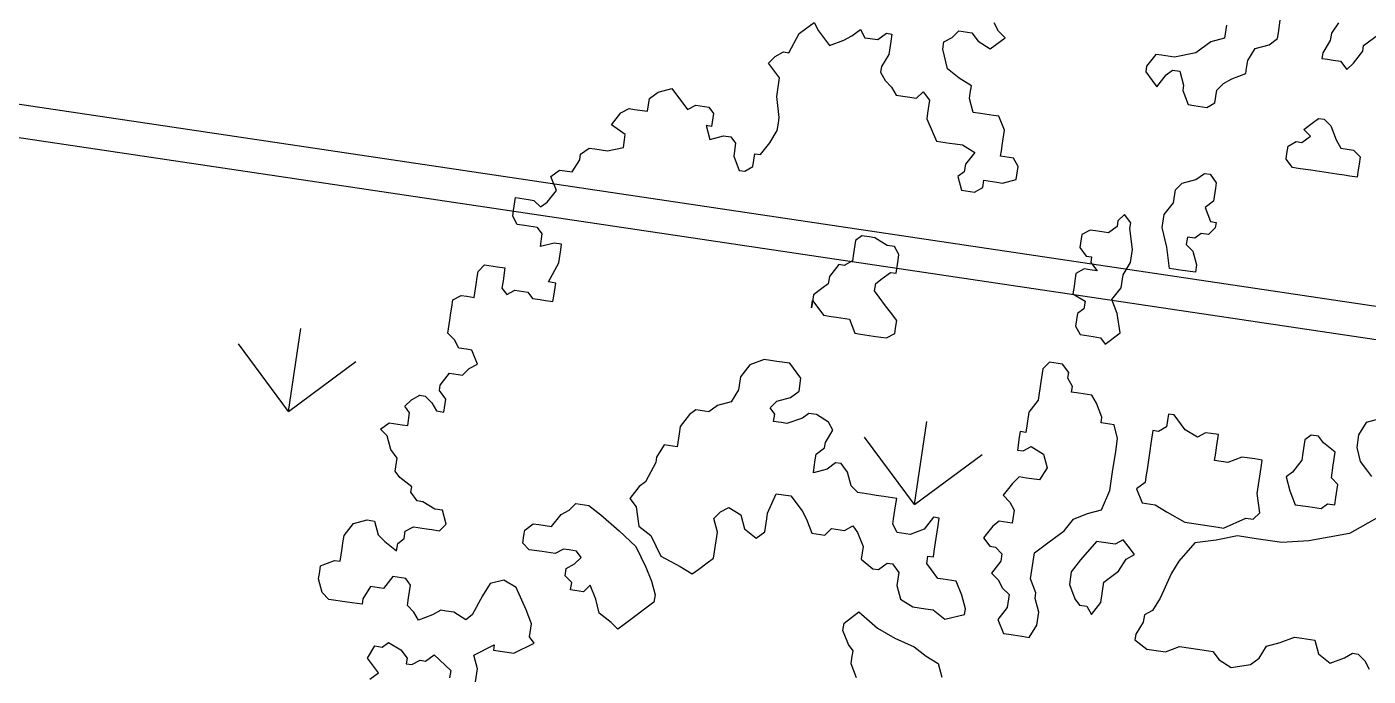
# Model space of a CAD drawing. Header units: millimetres. Extents: x 338 to 506, y 179 to 335.
# Drawn here: x 358.13 to 364.22, y 231.03 to 233.98 of the extents above; entities that cross this region are included whole.
import ezdxf

# ---------------------------------------------------------------- set-up
doc = ezdxf.new("R2010")
doc.units = ezdxf.units.MM
for name, color, linetype in [('ANDEN', 251, 'Continuous'), ('ARBOL-TOP', 3, 'Continuous'), ('MUROS', 32, 'Continuous')]:
    doc.layers.add(name, color=color, linetype=linetype)

# ---------------------------------------------------------------- blocks, each defined once
blk = doc.blocks.new('*X961')
at = {"color": 0}
for p, q in [((44.9707, 133.512), (45.2401, 133.7814)), ((44.9707, 133.512), (45.2401, 133.2426)), ((44.9707, 133.512), (45.3517, 133.512)), ((44.9707, 130.6383), (45.2401, 130.9077)), ((44.9707, 130.6383), (45.2401, 130.3689)), ((44.9707, 130.6383), (45.3517, 130.6383))]:
    blk.add_line(p, q, dxfattribs=at)
blk = doc.blocks.new('ARBOLITO')
at = {"linetype": 'ByBlock'}
for points in [[(461.9159, 68.9761), (461.9076, 68.9906), (461.8931, 69.0135), (461.8785, 69.0197), (461.864, 69.0135), (461.8577, 68.9989), (461.8494, 68.9761), (461.8432, 68.9698), (461.8286, 68.9761), (461.8203, 68.9761), (461.8141, 68.9761), (461.8058, 68.9698), (461.7912, 68.9615), (461.785, 68.9698), (461.7767, 68.9761), (461.7767, 68.9844), (461.7767, 68.9989), (461.7705, 69.0052), (461.7559, 69.0052), (461.7476, 68.9906), (461.7331, 68.9906), (461.7268, 68.9761), (461.7268, 68.9698), (461.7102, 68.9698), (461.6894, 68.9698), (461.6811, 68.9761), (461.6749, 68.9906), (461.6749, 68.9989), (461.6749, 69.0052), (461.6894, 69.0135), (461.6957, 69.0135), (461.6957, 69.028), (461.6957, 69.0343), (461.6957, 69.0426), (461.704, 69.0571), (461.7185, 69.0633), (461.7268, 69.0633), (461.7331, 69.0488), (461.7414, 69.0426), (461.7559, 69.0343), (461.7559, 69.0426), (461.7621, 69.0488), (461.7621, 69.0571), (461.7705, 69.0633), (461.785, 69.0633), (461.7912, 69.0633), (461.7996, 69.0633), (461.8058, 69.0717), (461.7996, 69.0862), (461.7912, 69.0862), (461.7767, 69.0924), (461.7705, 69.0924), (461.7621, 69.1008), (461.7621, 69.107), (461.7476, 69.1153), (461.7414, 69.1215), (461.7414, 69.1361), (461.7331, 69.1444), (461.7268, 69.1589), (461.7185, 69.1652), (461.7268, 69.1735), (461.7414, 69.1735), (461.7476, 69.1735), (461.7476, 69.188), (461.7414, 69.1943), (461.7476, 69.2026), (461.7559, 69.2088), (461.7621, 69.2088), (461.7705, 69.2026), (461.7767, 69.1943), (461.785, 69.1943), (461.785, 69.2088), (461.7767, 69.2171), (461.7767, 69.2233), (461.785, 69.2379), (461.7996, 69.2379), (461.8058, 69.2462), (461.8141, 69.2524), (461.8058, 69.267), (461.7996, 69.267), (461.7912, 69.267), (461.785, 69.2753), (461.7767, 69.2815), (461.7767, 69.2961), (461.7767, 69.3044), (461.7767, 69.3106), (461.7767, 69.3189), (461.785, 69.3252), (461.7912, 69.3252), (461.7996, 69.3252), (461.7996, 69.3397), (461.7996, 69.348), (461.7996, 69.3543), (461.8058, 69.3626), (461.8203, 69.3626), (461.8286, 69.3626), (461.8286, 69.348), (461.8286, 69.3397), (461.8349, 69.3335), (461.8432, 69.3397), (461.8577, 69.3397), (461.864, 69.3335), (461.8723, 69.3335), (461.8785, 69.3335), (461.8868, 69.3335), (461.8868, 69.3397), (461.8868, 69.3543), (461.8785, 69.3543), (461.8868, 69.3771), (461.8868, 69.3917), (461.8868, 69.3979), (461.8785, 69.3979), (461.864, 69.3917), (461.864, 69.4062), (461.8577, 69.4124), (461.8432, 69.4124), (461.8349, 69.4124), (461.8286, 69.4207), (461.8286, 69.427), (461.8286, 69.4415), (461.8432, 69.4415), (461.8494, 69.4415), (461.8577, 69.4353), (461.864, 69.4415), (461.8723, 69.4561), (461.864, 69.4706), (461.8723, 69.4789), (461.8785, 69.4789), (461.8868, 69.4789), (461.8931, 69.4935), (461.8931, 69.4997), (461.9014, 69.508), (461.9076, 69.508), (461.9221, 69.508), (461.9388, 69.5143), (461.9388, 69.5226), (461.9388, 69.5288), (461.9221, 69.5371), (461.9305, 69.5517), (461.9388, 69.5579), (461.945, 69.5579), (461.9595, 69.5579), (461.9595, 69.5724), (461.9679, 69.5807), (461.9824, 69.587), (461.9886, 69.5807), (461.997, 69.5724), (462.0032, 69.5662), (462.0115, 69.5724), (462.026, 69.5724), (462.0323, 69.5662), (462.0323, 69.5517), (462.026, 69.5517), (462.0323, 69.5371), (462.0468, 69.5433), (462.0551, 69.5433), (462.0614, 69.5371), (462.0614, 69.5226), (462.0697, 69.508), (462.0759, 69.508), (462.0842, 69.5143), (462.0842, 69.5288), (462.0905, 69.5288), (462.0988, 69.5433), (462.105, 69.5579), (462.105, 69.5662), (462.105, 69.5724), (462.0988, 69.5953), (462.0988, 69.6161), (462.0842, 69.6306), (462.0905, 69.6389), (462.0988, 69.6452), (462.105, 69.6452), (462.1133, 69.668), (462.1195, 69.6742), (462.1279, 69.6826), (462.1341, 69.6742), (462.1486, 69.6597), (462.1632, 69.668), (462.1715, 69.6742), (462.1798, 69.6826), (462.186, 69.6742), (462.2006, 69.6742), (462.2089, 69.6826), (462.2151, 69.6826), (462.2151, 69.6742), (462.2151, 69.6597), (462.2089, 69.6452), (462.2089, 69.6389), (462.2151, 69.6306), (462.2234, 69.6244), (462.2297, 69.6161), (462.2525, 69.6161), (462.2588, 69.6244), (462.2671, 69.6161), (462.2671, 69.6015), (462.2671, 69.5953), (462.2816, 69.5724), (462.2962, 69.5724), (462.3024, 69.5724), (462.3107, 69.5724), (462.3253, 69.5662), (462.3169, 69.5517), (462.3169, 69.5433), (462.3107, 69.5371), (462.3169, 69.5226), (462.3315, 69.5226), (462.3398, 69.5288), (462.3398, 69.5371), (462.3543, 69.5371), (462.3606, 69.5371), (462.3751, 69.5433), (462.3751, 69.5579), (462.3689, 69.5662), (462.3543, 69.5662), (462.3543, 69.5724), (462.3543, 69.5807), (462.3543, 69.5953), (462.346, 69.6098), (462.3398, 69.6098), (462.3253, 69.6098), (462.3169, 69.6098), (462.3107, 69.6244), (462.3107, 69.6306), (462.3107, 69.6389), (462.2962, 69.6452), (462.2816, 69.6535), (462.2733, 69.6742), (462.2733, 69.6826), (462.2816, 69.6888), (462.2879, 69.6971), (462.3024, 69.6971), (462.3107, 69.6888), (462.3253, 69.6826), (462.3398, 69.6971), (462.3315, 69.7033), (462.3253, 69.7117)], [(462.5808, 69.747), (462.5808, 69.7324), (462.5663, 69.7262), (462.5517, 69.7117), (462.5289, 69.7033), (462.5143, 69.7033), (462.5081, 69.7033), (462.4998, 69.6888), (462.4998, 69.6826), (462.5081, 69.6742), (462.5143, 69.668), (462.5227, 69.6826), (462.5289, 69.6888), (462.5372, 69.6888), (462.5434, 69.6742), (462.5434, 69.668), (462.5517, 69.6535), (462.558, 69.6535), (462.5725, 69.6535), (462.5808, 69.6597), (462.5808, 69.6742), (462.5871, 69.6826), (462.5954, 69.6888), (462.6099, 69.6971), (462.6099, 69.7033), (462.6099, 69.7117), (462.6162, 69.7262), (462.6307, 69.7324), (462.639, 69.7407), (462.639, 69.747), (462.639, 69.7615)], [(462.7034, 69.7678), (462.6972, 69.7553), (462.6972, 69.747), (462.691, 69.7324), (462.691, 69.7262), (462.6972, 69.7262), (462.7034, 69.7262), (462.7117, 69.7262), (462.7201, 69.7179), (462.7263, 69.7262), (462.7346, 69.7407), (462.7346, 69.747), (462.7491, 69.7615)], [(461.7476, 68.8888), (461.7559, 68.8971), (461.7414, 68.9117), (461.7476, 68.9262), (461.7559, 68.9262), (461.7621, 68.9324), (461.7767, 68.9262), (461.785, 68.9179), (461.785, 68.9117), (461.7912, 68.9117), (461.7996, 68.9179), (461.8058, 68.9179), (461.8141, 68.9262), (461.8349, 68.9117), (461.8349, 68.9034)], [(461.864, 68.9034), (461.864, 68.9179), (461.8577, 68.9324), (461.8785, 68.947), (461.8785, 68.9408), (461.9014, 68.9408), (461.9221, 68.9553), (461.9159, 68.9615), (461.9159, 68.9761), (461.9159, 68.9761)], [(461.9159, 68.9761), (461.9076, 68.9906), (461.8931, 69.0135), (461.8785, 69.0197), (461.864, 69.0135), (461.8577, 68.9989), (461.8494, 68.9761), (461.8432, 68.9698), (461.8286, 68.9761), (461.8203, 68.9761), (461.8141, 68.9761), (461.8058, 68.9698), (461.7912, 68.9615), (461.785, 68.9698), (461.7767, 68.9761), (461.7767, 68.9844), (461.7767, 68.9989), (461.7705, 69.0052), (461.7559, 69.0052), (461.7476, 68.9906), (461.7331, 68.9906), (461.7268, 68.9761), (461.7268, 68.9698), (461.7102, 68.9698), (461.6894, 68.9698), (461.6811, 68.9761), (461.6749, 68.9906), (461.6749, 68.9989), (461.6749, 69.0052), (461.6894, 69.0135), (461.6957, 69.0135), (461.6957, 69.028), (461.6957, 69.0343), (461.6957, 69.0426), (461.704, 69.0571), (461.7185, 69.0633), (461.7268, 69.0633), (461.7331, 69.0488), (461.7414, 69.0426), (461.7559, 69.0343), (461.7559, 69.0426), (461.7621, 69.0488), (461.7621, 69.0571), (461.7705, 69.0633), (461.785, 69.0633), (461.7912, 69.0633), (461.7996, 69.0633), (461.8058, 69.0717), (461.7996, 69.0862), (461.7912, 69.0862), (461.7767, 69.0924), (461.7705, 69.0924), (461.7621, 69.1008), (461.7621, 69.107), (461.7476, 69.1153), (461.7414, 69.1215), (461.7414, 69.1361), (461.7331, 69.1444), (461.7268, 69.1589), (461.7185, 69.1652), (461.7268, 69.1735), (461.7414, 69.1735), (461.7476, 69.1735), (461.7476, 69.188), (461.7414, 69.1943), (461.7476, 69.2026), (461.7559, 69.2088), (461.7621, 69.2088), (461.7705, 69.2026), (461.7767, 69.1943), (461.785, 69.1943), (461.785, 69.2088), (461.7767, 69.2171), (461.7767, 69.2233), (461.785, 69.2379), (461.7996, 69.2379), (461.8058, 69.2462), (461.8141, 69.2524), (461.8058, 69.267), (461.7996, 69.267), (461.7912, 69.267), (461.785, 69.2753), (461.7767, 69.2815), (461.7767, 69.2961), (461.7767, 69.3044), (461.7767, 69.3106), (461.7767, 69.3189), (461.785, 69.3252), (461.7912, 69.3252), (461.7996, 69.3252), (461.7996, 69.3397), (461.7996, 69.348), (461.7996, 69.3543), (461.8058, 69.3626), (461.8203, 69.3626), (461.8286, 69.3626), (461.8286, 69.348), (461.8286, 69.3397), (461.8349, 69.3335), (461.8432, 69.3397), (461.8577, 69.3397), (461.864, 69.3335), (461.8723, 69.3335), (461.8785, 69.3335), (461.8868, 69.3335), (461.8868, 69.3397), (461.8868, 69.3543), (461.8785, 69.3543), (461.8868, 69.3771), (461.8868, 69.3917), (461.8868, 69.3979), (461.8785, 69.3979), (461.864, 69.3917), (461.864, 69.4062), (461.8577, 69.4124), (461.8432, 69.4124), (461.8349, 69.4124), (461.8286, 69.4207), (461.8286, 69.427), (461.8286, 69.4415), (461.8432, 69.4415), (461.8494, 69.4415), (461.8577, 69.4353), (461.864, 69.4415), (461.8723, 69.4561), (461.864, 69.4706), (461.8723, 69.4789), (461.8785, 69.4789), (461.8868, 69.4789), (461.8931, 69.4935), (461.8931, 69.4997), (461.9014, 69.508), (461.9076, 69.508), (461.9221, 69.508), (461.9388, 69.5143), (461.9388, 69.5226), (461.9388, 69.5288), (461.9221, 69.5371), (461.9305, 69.5517), (461.9388, 69.5579), (461.945, 69.5579), (461.9595, 69.5579), (461.9595, 69.5724), (461.9679, 69.5807), (461.9824, 69.587), (461.9886, 69.5807), (461.997, 69.5724), (462.0032, 69.5662), (462.0115, 69.5724), (462.026, 69.5724), (462.0323, 69.5662), (462.0323, 69.5517), (462.026, 69.5517), (462.0323, 69.5371), (462.0468, 69.5433), (462.0551, 69.5433), (462.0614, 69.5371), (462.0614, 69.5226), (462.0697, 69.508), (462.0759, 69.508), (462.0842, 69.5143), (462.0842, 69.5288), (462.0905, 69.5288), (462.0988, 69.5433), (462.105, 69.5579), (462.105, 69.5662), (462.105, 69.5724), (462.0988, 69.5953), (462.0988, 69.6161), (462.0842, 69.6306), (462.0905, 69.6389), (462.0988, 69.6452), (462.105, 69.6452), (462.1133, 69.668), (462.1195, 69.6742), (462.1279, 69.6826), (462.1341, 69.6742), (462.1486, 69.6597), (462.1632, 69.668), (462.1715, 69.6742), (462.1798, 69.6826), (462.186, 69.6742), (462.2006, 69.6742), (462.2089, 69.6826), (462.2151, 69.6826), (462.2151, 69.6742), (462.2151, 69.6597), (462.2089, 69.6452), (462.2089, 69.6389), (462.2151, 69.6306), (462.2234, 69.6244), (462.2297, 69.6161), (462.2525, 69.6161), (462.2588, 69.6244), (462.2671, 69.6161), (462.2671, 69.6015), (462.2671, 69.5953), (462.2816, 69.5724), (462.2962, 69.5724), (462.3024, 69.5724), (462.3107, 69.5724), (462.3253, 69.5662), (462.3169, 69.5517), (462.3169, 69.5433), (462.3107, 69.5371), (462.3169, 69.5226), (462.3315, 69.5226), (462.3398, 69.5288), (462.3398, 69.5371), (462.3543, 69.5371), (462.3606, 69.5371), (462.3751, 69.5433), (462.3751, 69.5579), (462.3689, 69.5662), (462.3543, 69.5662), (462.3543, 69.5724), (462.3543, 69.5807), (462.3543, 69.5953), (462.346, 69.6098), (462.3398, 69.6098), (462.3253, 69.6098), (462.3169, 69.6098), (462.3107, 69.6244), (462.3107, 69.6306), (462.3107, 69.6389), (462.2962, 69.6452), (462.2816, 69.6535), (462.2733, 69.6742), (462.2733, 69.6826), (462.2816, 69.6888), (462.2879, 69.6971), (462.3024, 69.6971), (462.3107, 69.6888), (462.3253, 69.6826), (462.3398, 69.6971), (462.3315, 69.7033), (462.3253, 69.7117)], [(462.5808, 69.747), (462.5808, 69.7324), (462.5663, 69.7262), (462.5517, 69.7117), (462.5289, 69.7033), (462.5143, 69.7033), (462.5081, 69.7033), (462.4998, 69.6888), (462.4998, 69.6826), (462.5081, 69.6742), (462.5143, 69.668), (462.5227, 69.6826), (462.5289, 69.6888), (462.5372, 69.6888), (462.5434, 69.6742), (462.5434, 69.668), (462.5517, 69.6535), (462.558, 69.6535), (462.5725, 69.6535), (462.5808, 69.6597), (462.5808, 69.6742), (462.5871, 69.6826), (462.5954, 69.6888), (462.6099, 69.6971), (462.6099, 69.7033), (462.6099, 69.7117), (462.6162, 69.7262), (462.6307, 69.7324), (462.639, 69.7407), (462.639, 69.747), (462.639, 69.7615)], [(462.7034, 69.7678), (462.6972, 69.7553), (462.6972, 69.747), (462.691, 69.7324), (462.691, 69.7262), (462.6972, 69.7262), (462.7034, 69.7262), (462.7117, 69.7262), (462.7201, 69.7179), (462.7263, 69.7262), (462.7346, 69.7407), (462.7346, 69.747), (462.7491, 69.7615)], [(461.7476, 68.8888), (461.7559, 68.8971), (461.7414, 68.9117), (461.7476, 68.9262), (461.7559, 68.9262), (461.7621, 68.9324), (461.7767, 68.9262), (461.785, 68.9179), (461.785, 68.9117), (461.7912, 68.9117), (461.7996, 68.9179), (461.8058, 68.9179), (461.8141, 68.9262), (461.8349, 68.9117), (461.8349, 68.9034)], [(461.864, 68.9034), (461.864, 68.9179), (461.8577, 68.9324), (461.8785, 68.947), (461.8785, 68.9408), (461.9014, 68.9408), (461.9221, 68.9553), (461.9159, 68.9615), (461.9159, 68.9761)], [(462.7117, 69.6015), (462.6972, 69.6015), (462.691, 69.6015), (462.6827, 69.6015), (462.6764, 69.6015), (462.6681, 69.6098), (462.6681, 69.6161), (462.6681, 69.6244), (462.6764, 69.6306), (462.6827, 69.6306), (462.691, 69.6389), (462.6827, 69.6452), (462.691, 69.6535), (462.6972, 69.6597), (462.7034, 69.6597), (462.7117, 69.6535), (462.7201, 69.6389), (462.7263, 69.6306), (462.7408, 69.6306), (462.7491, 69.6244), (462.7491, 69.6161), (462.7491, 69.6098), (462.7491, 69.6015), (462.7408, 69.6015), (462.7346, 69.6015), (462.7263, 69.6015), (462.7117, 69.6015), (462.7117, 69.6015)], [(462.7117, 69.6015), (462.6972, 69.6015), (462.691, 69.6015), (462.6827, 69.6015), (462.6764, 69.6015), (462.6681, 69.6098), (462.6681, 69.6161), (462.6681, 69.6244), (462.6764, 69.6306), (462.6827, 69.6306), (462.691, 69.6389), (462.6827, 69.6452), (462.691, 69.6535), (462.6972, 69.6597), (462.7034, 69.6597), (462.7117, 69.6535), (462.7201, 69.6389), (462.7263, 69.6306), (462.7408, 69.6306), (462.7491, 69.6244), (462.7491, 69.6161), (462.7491, 69.6098), (462.7491, 69.6015), (462.7408, 69.6015), (462.7346, 69.6015), (462.7263, 69.6015), (462.7117, 69.6015)], [(462.5725, 69.508), (462.5725, 69.4997), (462.5808, 69.4935), (462.5871, 69.4789), (462.5871, 69.4706), (462.5725, 69.4706), (462.558, 69.4706), (462.5517, 69.4935), (462.5434, 69.5143), (462.5434, 69.5288), (462.5517, 69.5433), (462.5517, 69.5579), (462.558, 69.5662), (462.5725, 69.5724), (462.5808, 69.5807), (462.5871, 69.5807), (462.5954, 69.5724), (462.5954, 69.5662), (462.5954, 69.5517), (462.5871, 69.5433), (462.5954, 69.5288), (462.6016, 69.5288), (462.6016, 69.5226), (462.5954, 69.5143), (462.5871, 69.5143), (462.5808, 69.508), (462.5725, 69.508), (462.5725, 69.508)], [(462.5725, 69.508), (462.5725, 69.4997), (462.5808, 69.4935), (462.5871, 69.4789), (462.5871, 69.4706), (462.5725, 69.4706), (462.558, 69.4706), (462.5517, 69.4935), (462.5434, 69.5143), (462.5434, 69.5288), (462.5517, 69.5433), (462.5517, 69.5579), (462.558, 69.5662), (462.5725, 69.5724), (462.5808, 69.5807), (462.5871, 69.5807), (462.5954, 69.5724), (462.5954, 69.5662), (462.5954, 69.5517), (462.5871, 69.5433), (462.5954, 69.5288), (462.6016, 69.5288), (462.6016, 69.5226), (462.5954, 69.5143), (462.5871, 69.5143), (462.5808, 69.508), (462.5725, 69.508)], [(462.5143, 69.3917), (462.5081, 69.4124), (462.4998, 69.427), (462.5081, 69.4415), (462.5081, 69.4561), (462.5143, 69.4706), (462.5143, 69.4852), (462.5081, 69.508), (462.5081, 69.5143), (462.4998, 69.5226), (462.4936, 69.5143), (462.4936, 69.508), (462.4853, 69.4997), (462.4707, 69.4997), (462.4645, 69.4997), (462.4562, 69.4935), (462.4562, 69.4789), (462.4645, 69.4706), (462.4707, 69.4706), (462.4707, 69.4644), (462.479, 69.4561), (462.4707, 69.4561), (462.4645, 69.4561), (462.4562, 69.4498), (462.4562, 69.4415), (462.4562, 69.4353), (462.4562, 69.427), (462.4707, 69.4207), (462.4707, 69.4124), (462.4645, 69.4062), (462.4645, 69.3917), (462.4707, 69.3833), (462.4853, 69.3833), (462.4936, 69.3833), (462.4998, 69.3771), (462.5143, 69.3917), (462.5143, 69.3917)], [(462.5143, 69.3917), (462.5081, 69.4124), (462.4998, 69.427), (462.5081, 69.4415), (462.5081, 69.4561), (462.5143, 69.4706), (462.5143, 69.4852), (462.5081, 69.508), (462.5081, 69.5143), (462.4998, 69.5226), (462.4936, 69.5143), (462.4936, 69.508), (462.4853, 69.4997), (462.4707, 69.4997), (462.4645, 69.4997), (462.4562, 69.4935), (462.4562, 69.4789), (462.4645, 69.4706), (462.4707, 69.4706), (462.4707, 69.4644), (462.479, 69.4561), (462.4707, 69.4561), (462.4645, 69.4561), (462.4562, 69.4498), (462.4562, 69.4415), (462.4562, 69.4353), (462.4562, 69.427), (462.4707, 69.4207), (462.4707, 69.4124), (462.4645, 69.4062), (462.4645, 69.3917), (462.4707, 69.3833), (462.4853, 69.3833), (462.4936, 69.3833), (462.4998, 69.3771), (462.5143, 69.3917)], [(462.8136, 69.3397), (462.799, 69.3335), (462.7928, 69.3189), (462.7928, 69.3044), (462.799, 69.2898), (462.8073, 69.2815), (462.8136, 69.2753)], [(462.8136, 69.3397), (462.799, 69.3335), (462.7928, 69.3189), (462.7928, 69.3044), (462.799, 69.2898), (462.8073, 69.2815), (462.8136, 69.2753)], [(462.1715, 69.3771), (462.1798, 69.3688), (462.186, 69.3626), (462.1944, 69.3626), (462.2006, 69.3626), (462.2151, 69.3626), (462.2234, 69.348), (462.2297, 69.348), (462.2442, 69.348), (462.2525, 69.348), (462.2588, 69.348), (462.2671, 69.3543), (462.2671, 69.3626), (462.2671, 69.3688), (462.2588, 69.3771), (462.2525, 69.3833), (462.2442, 69.3917), (462.238, 69.3979), (462.238, 69.4062), (462.2442, 69.4124), (462.2525, 69.4207), (462.2588, 69.4207), (462.2588, 69.4353), (462.2588, 69.4415), (462.2525, 69.4498), (462.2442, 69.4498), (462.2297, 69.4561), (462.2234, 69.4561), (462.2151, 69.4561), (462.2089, 69.4498), (462.2089, 69.4353), (462.2089, 69.427), (462.2006, 69.4207), (462.1944, 69.4207), (462.186, 69.4062), (462.186, 69.3979), (462.1798, 69.3917), (462.1715, 69.3833), (462.1715, 69.3688), (462.1715, 69.3771), (462.1715, 69.3771)], [(462.1715, 69.3771), (462.1798, 69.3688), (462.186, 69.3626), (462.1944, 69.3626), (462.2006, 69.3626), (462.2151, 69.3626), (462.2234, 69.348), (462.2297, 69.348), (462.2442, 69.348), (462.2525, 69.348), (462.2588, 69.348), (462.2671, 69.3543), (462.2671, 69.3626), (462.2671, 69.3688), (462.2588, 69.3771), (462.2525, 69.3833), (462.2442, 69.3917), (462.238, 69.3979), (462.238, 69.4062), (462.2442, 69.4124), (462.2525, 69.4207), (462.2588, 69.4207), (462.2588, 69.4353), (462.2588, 69.4415), (462.2525, 69.4498), (462.2442, 69.4498), (462.2297, 69.4561), (462.2234, 69.4561), (462.2151, 69.4561), (462.2089, 69.4498), (462.2089, 69.4353), (462.2089, 69.427), (462.2006, 69.4207), (462.1944, 69.4207), (462.186, 69.4062), (462.186, 69.3979), (462.1798, 69.3917), (462.1715, 69.3833), (462.1715, 69.3688), (462.1715, 69.3771)], [(462.5808, 69.0571), (462.5954, 69.0488), (462.6162, 69.0488), (462.6307, 69.0571), (462.6536, 69.0571), (462.6681, 69.0571), (462.6764, 69.0488), (462.691, 69.0426), (462.7117, 69.0488), (462.7201, 69.0571), (462.7263, 69.0717), (462.7408, 69.0779), (462.7554, 69.0862), (462.7637, 69.0862), (462.7782, 69.0862), (462.7845, 69.0717), (462.799, 69.0633), (462.8136, 69.0717), (462.8219, 69.0779), (462.8281, 69.0779), (462.8364, 69.0717), (462.8427, 69.0633)], [(462.8281, 69.2317), (462.799, 69.2088), (462.7554, 69.1943), (462.7263, 69.188), (462.6972, 69.188), (462.6764, 69.188), (462.6536, 69.1797), (462.6307, 69.1735), (462.6162, 69.1506), (462.6099, 69.1361), (462.6016, 69.107), (462.5954, 69.0924), (462.5871, 69.0862), (462.5871, 69.0779), (462.5808, 69.0633), (462.5808, 69.0571), (462.5808, 69.0571)], [(462.5808, 69.0571), (462.5954, 69.0488), (462.6162, 69.0488), (462.6307, 69.0571), (462.6536, 69.0571), (462.6681, 69.0571), (462.6764, 69.0488), (462.691, 69.0426), (462.7117, 69.0488), (462.7201, 69.0571), (462.7263, 69.0717), (462.7408, 69.0779), (462.7554, 69.0862), (462.7637, 69.0862), (462.7782, 69.0862), (462.7845, 69.0717), (462.799, 69.0633), (462.8136, 69.0717), (462.8219, 69.0779), (462.8281, 69.0779), (462.8364, 69.0717), (462.8427, 69.0633)], [(462.8281, 69.2317), (462.799, 69.2088), (462.7554, 69.1943), (462.7263, 69.188), (462.6972, 69.188), (462.6764, 69.188), (462.6536, 69.1797), (462.6307, 69.1735), (462.6162, 69.1506), (462.6099, 69.1361), (462.6016, 69.107), (462.5954, 69.0924), (462.5871, 69.0862), (462.5871, 69.0779), (462.5808, 69.0633), (462.5808, 69.0571)], [(462.4645, 69.0924), (462.4562, 69.107), (462.4562, 69.1215), (462.4562, 69.1361), (462.4707, 69.1506), (462.4853, 69.1652), (462.4936, 69.1797), (462.5081, 69.188), (462.5227, 69.1943), (462.5289, 69.2171), (462.5289, 69.2379), (462.5289, 69.2607), (462.5289, 69.2753), (462.5227, 69.2898), (462.5081, 69.2898), (462.5081, 69.2961), (462.4998, 69.3106), (462.4936, 69.3189), (462.479, 69.3189), (462.4707, 69.3189), (462.4707, 69.3252), (462.4645, 69.3335), (462.4645, 69.3397), (462.4562, 69.348), (462.4416, 69.348), (462.4354, 69.3397), (462.4354, 69.3252), (462.4354, 69.3044), (462.4271, 69.2898), (462.4271, 69.267), (462.4208, 69.267), (462.4208, 69.2607), (462.4208, 69.2462), (462.4271, 69.2462), (462.4354, 69.2524), (462.4499, 69.2462), (462.4562, 69.2317), (462.4499, 69.2171), (462.4354, 69.2171), (462.4271, 69.2171), (462.4208, 69.2088), (462.4125, 69.1943), (462.4208, 69.188), (462.4271, 69.1797), (462.4271, 69.1652), (462.4125, 69.1652), (462.4063, 69.1589), (462.398, 69.1444), (462.4063, 69.1361), (462.4125, 69.1361), (462.4208, 69.1298), (462.4208, 69.1215), (462.4125, 69.107), (462.4208, 69.1008), (462.4271, 69.0924), (462.4354, 69.0862), (462.4354, 69.0717), (462.4271, 69.0571), (462.4354, 69.0426), (462.4416, 69.0426), (462.4562, 69.0426), (462.4645, 69.0426), (462.4707, 69.0571), (462.4707, 69.0717), (462.4645, 69.0862), (462.4645, 69.0924), (462.4645, 69.0924)], [(462.4645, 69.0924), (462.4562, 69.107), (462.4562, 69.1215), (462.4562, 69.1361), (462.4707, 69.1506), (462.4853, 69.1652), (462.4936, 69.1797), (462.5081, 69.188), (462.5227, 69.1943), (462.5289, 69.2171), (462.5289, 69.2379), (462.5289, 69.2607), (462.5289, 69.2753), (462.5227, 69.2898), (462.5081, 69.2898), (462.5081, 69.2961), (462.4998, 69.3106), (462.4936, 69.3189), (462.479, 69.3189), (462.4707, 69.3189), (462.4707, 69.3252), (462.4645, 69.3335), (462.4645, 69.3397), (462.4562, 69.348), (462.4416, 69.348), (462.4354, 69.3397), (462.4354, 69.3252), (462.4354, 69.3044), (462.4271, 69.2898), (462.4271, 69.267), (462.4208, 69.267), (462.4208, 69.2607), (462.4208, 69.2462), (462.4271, 69.2462), (462.4354, 69.2524), (462.4499, 69.2462), (462.4562, 69.2317), (462.4499, 69.2171), (462.4354, 69.2171), (462.4271, 69.2171), (462.4208, 69.2088), (462.4125, 69.1943), (462.4208, 69.188), (462.4271, 69.1797), (462.4271, 69.1652), (462.4125, 69.1652), (462.4063, 69.1589), (462.398, 69.1444), (462.4063, 69.1361), (462.4125, 69.1361), (462.4208, 69.1298), (462.4208, 69.1215), (462.4125, 69.107), (462.4208, 69.1008), (462.4271, 69.0924), (462.4354, 69.0862), (462.4354, 69.0717), (462.4271, 69.0571), (462.4354, 69.0426), (462.4416, 69.0426), (462.4562, 69.0426), (462.4645, 69.0426), (462.4707, 69.0571), (462.4707, 69.0717), (462.4645, 69.0862), (462.4645, 69.0924)], [(462.3897, 69.0571), (462.3897, 69.0633), (462.3834, 69.0779), (462.3751, 69.0924), (462.3606, 69.0924), (462.3543, 69.0924), (462.346, 69.1008), (462.3398, 69.107), (462.3398, 69.1153), (462.346, 69.1153), (462.346, 69.1215), (462.346, 69.1361), (462.346, 69.1506), (462.346, 69.1589), (462.3398, 69.1589), (462.3315, 69.1444), (462.3169, 69.1361), (462.3024, 69.1361), (462.2962, 69.1444), (462.2962, 69.1506), (462.2962, 69.1652), (462.2962, 69.1735), (462.2816, 69.1735), (462.2733, 69.1735), (462.2671, 69.1735), (462.2525, 69.1735), (462.2442, 69.1797), (462.238, 69.1943), (462.2297, 69.2026), (462.2234, 69.2026), (462.2151, 69.1943), (462.2006, 69.188), (462.2006, 69.1943), (462.2006, 69.2026), (462.2006, 69.2088), (462.2089, 69.2171), (462.2089, 69.2233), (462.2151, 69.2379), (462.2089, 69.2462), (462.1944, 69.2524), (462.186, 69.2524), (462.1798, 69.2462), (462.1632, 69.2379), (462.1569, 69.2379), (462.1486, 69.2379), (462.1486, 69.2462), (462.1424, 69.2524), (462.1486, 69.2607), (462.1632, 69.267), (462.1715, 69.2753), (462.1715, 69.2898), (462.1569, 69.3044), (462.1424, 69.3044), (462.1279, 69.3044), (462.1133, 69.2961), (462.105, 69.2815), (462.105, 69.267), (462.0988, 69.2524), (462.0842, 69.2462), (462.0759, 69.2379), (462.0614, 69.2379), (462.0551, 69.2317), (462.0468, 69.2171), (462.0468, 69.2088), (462.0468, 69.1943), (462.0323, 69.1943), (462.026, 69.1797), (462.026, 69.1735), (462.0177, 69.1506), (462.0115, 69.1444), (462.0032, 69.1298), (462.0115, 69.1215), (462.0177, 69.1008), (462.0323, 69.0924), (462.0468, 69.0717), (462.0697, 69.0633), (462.0842, 69.0571), (462.0905, 69.0633), (462.0988, 69.0717), (462.105, 69.0779), (462.105, 69.0924), (462.105, 69.107), (462.0988, 69.1215), (462.105, 69.1298), (462.1133, 69.1361), (462.1279, 69.1298), (462.1341, 69.1153), (462.1486, 69.107), (462.1569, 69.1153), (462.1569, 69.1298), (462.1569, 69.1361), (462.1632, 69.1589), (462.1715, 69.1589), (462.1798, 69.1589), (462.1944, 69.1444), (462.2006, 69.1361), (462.2089, 69.1215), (462.2234, 69.1215), (462.2297, 69.1298), (462.2442, 69.1298), (462.2525, 69.1361), (462.2588, 69.1298), (462.2671, 69.1153), (462.2671, 69.1008), (462.2816, 69.0924), (462.2879, 69.0924), (462.2962, 69.1008), (462.3024, 69.1008), (462.3107, 69.0924), (462.3107, 69.0779), (462.3169, 69.0633), (462.3315, 69.0571), (462.346, 69.0571), (462.3543, 69.0571), (462.3689, 69.0488), (462.3897, 69.0571), (462.3897, 69.0571)], [(462.3897, 69.0571), (462.3897, 69.0633), (462.3834, 69.0779), (462.3751, 69.0924), (462.3606, 69.0924), (462.3543, 69.0924), (462.346, 69.1008), (462.3398, 69.107), (462.3398, 69.1153), (462.346, 69.1153), (462.346, 69.1215), (462.346, 69.1361), (462.346, 69.1506), (462.346, 69.1589), (462.3398, 69.1589), (462.3315, 69.1444), (462.3169, 69.1361), (462.3024, 69.1361), (462.2962, 69.1444), (462.2962, 69.1506), (462.2962, 69.1652), (462.2962, 69.1735), (462.2816, 69.1735), (462.2733, 69.1735), (462.2671, 69.1735), (462.2525, 69.1735), (462.2442, 69.1797), (462.238, 69.1943), (462.2297, 69.2026), (462.2234, 69.2026), (462.2151, 69.1943), (462.2006, 69.188), (462.2006, 69.1943), (462.2006, 69.2026), (462.2006, 69.2088), (462.2089, 69.2171), (462.2089, 69.2233), (462.2151, 69.2379), (462.2089, 69.2462), (462.1944, 69.2524), (462.186, 69.2524), (462.1798, 69.2462), (462.1632, 69.2379), (462.1569, 69.2379), (462.1486, 69.2379), (462.1486, 69.2462), (462.1424, 69.2524), (462.1486, 69.2607), (462.1632, 69.267), (462.1715, 69.2753), (462.1715, 69.2898), (462.1569, 69.3044), (462.1424, 69.3044), (462.1279, 69.3044), (462.1133, 69.2961), (462.105, 69.2815), (462.105, 69.267), (462.0988, 69.2524), (462.0842, 69.2462), (462.0759, 69.2379), (462.0614, 69.2379), (462.0551, 69.2317), (462.0468, 69.2171), (462.0468, 69.2088), (462.0468, 69.1943), (462.0323, 69.1943), (462.026, 69.1797), (462.026, 69.1735), (462.0177, 69.1506), (462.0115, 69.1444), (462.0032, 69.1298), (462.0115, 69.1215), (462.0177, 69.1008), (462.0323, 69.0924), (462.0468, 69.0717), (462.0697, 69.0633), (462.0842, 69.0571), (462.0905, 69.0633), (462.0988, 69.0717), (462.105, 69.0779), (462.105, 69.0924), (462.105, 69.107), (462.0988, 69.1215), (462.105, 69.1298), (462.1133, 69.1361), (462.1279, 69.1298), (462.1341, 69.1153), (462.1486, 69.107), (462.1569, 69.1153), (462.1569, 69.1298), (462.1569, 69.1361), (462.1632, 69.1589), (462.1715, 69.1589), (462.1798, 69.1589), (462.1944, 69.1444), (462.2006, 69.1361), (462.2089, 69.1215), (462.2234, 69.1215), (462.2297, 69.1298), (462.2442, 69.1298), (462.2525, 69.1361), (462.2588, 69.1298), (462.2671, 69.1153), (462.2671, 69.1008), (462.2816, 69.0924), (462.2879, 69.0924), (462.2962, 69.1008), (462.3024, 69.1008), (462.3107, 69.0924), (462.3107, 69.0779), (462.3169, 69.0633), (462.3315, 69.0571), (462.346, 69.0571), (462.3543, 69.0571), (462.3689, 69.0488), (462.3897, 69.0571)], [(462.6972, 69.2171), (462.691, 69.2379), (462.691, 69.2524), (462.691, 69.267), (462.691, 69.2753), (462.6827, 69.2753), (462.6681, 69.2753), (462.6536, 69.267), (462.639, 69.267), (462.639, 69.2753), (462.639, 69.2815), (462.639, 69.2961), (462.6307, 69.2961), (462.6245, 69.2961), (462.6162, 69.2898), (462.6016, 69.2961), (462.5871, 69.3106), (462.5808, 69.3106), (462.5808, 69.2961), (462.5725, 69.2898), (462.5663, 69.2898), (462.5663, 69.2753), (462.5663, 69.267), (462.5663, 69.2462), (462.5663, 69.2379), (462.5663, 69.2317), (462.558, 69.2233), (462.5663, 69.2088), (462.5808, 69.2088), (462.5954, 69.2026), (462.6162, 69.1943), (462.6536, 69.1943), (462.6598, 69.1943), (462.6827, 69.2088), (462.691, 69.2088), (462.6972, 69.2171), (462.6972, 69.2171)], [(462.6972, 69.2171), (462.691, 69.2379), (462.691, 69.2524), (462.691, 69.267), (462.691, 69.2753), (462.6827, 69.2753), (462.6681, 69.2753), (462.6536, 69.267), (462.639, 69.267), (462.639, 69.2753), (462.639, 69.2815), (462.639, 69.2961), (462.6307, 69.2961), (462.6245, 69.2961), (462.6162, 69.2898), (462.6016, 69.2961), (462.5871, 69.3106), (462.5808, 69.3106), (462.5808, 69.2961), (462.5725, 69.2898), (462.5663, 69.2898), (462.5663, 69.2753), (462.5663, 69.267), (462.5663, 69.2462), (462.5663, 69.2379), (462.5663, 69.2317), (462.558, 69.2233), (462.5663, 69.2088), (462.5808, 69.2088), (462.5954, 69.2026), (462.6162, 69.1943), (462.6536, 69.1943), (462.6598, 69.1943), (462.6827, 69.2088), (462.691, 69.2088), (462.6972, 69.2171)], [(462.7782, 69.2462), (462.7782, 69.2607), (462.7699, 69.267), (462.7699, 69.2815), (462.7699, 69.2961), (462.7554, 69.3044), (462.7491, 69.3106), (462.7408, 69.3106), (462.7346, 69.3044), (462.7346, 69.2898), (462.7346, 69.2815), (462.7263, 69.267), (462.7201, 69.2607), (462.7263, 69.2462), (462.7346, 69.2317), (462.7491, 69.2317), (462.7637, 69.2317), (462.7699, 69.2379), (462.7782, 69.2379), (462.7782, 69.2462), (462.7782, 69.2462)], [(462.7782, 69.2462), (462.7782, 69.2607), (462.7699, 69.267), (462.7699, 69.2815), (462.7699, 69.2961), (462.7554, 69.3044), (462.7491, 69.3106), (462.7408, 69.3106), (462.7346, 69.3044), (462.7346, 69.2898), (462.7346, 69.2815), (462.7263, 69.267), (462.7201, 69.2607), (462.7263, 69.2462), (462.7346, 69.2317), (462.7491, 69.2317), (462.7637, 69.2317), (462.7699, 69.2379), (462.7782, 69.2379), (462.7782, 69.2462)], [(462.5289, 69.0779), (462.5372, 69.0924), (462.5372, 69.1153), (462.5517, 69.1298), (462.558, 69.1444), (462.5663, 69.1506), (462.558, 69.1589), (462.5517, 69.1652), (462.5434, 69.1589), (462.5227, 69.1589), (462.5081, 69.1361), (462.4998, 69.1215), (462.4998, 69.107), (462.5081, 69.0924), (462.5143, 69.0862), (462.5227, 69.0862), (462.5289, 69.0779), (462.5289, 69.0779)], [(462.5289, 69.0779), (462.5372, 69.0924), (462.5372, 69.1153), (462.5517, 69.1298), (462.558, 69.1444), (462.5663, 69.1506), (462.558, 69.1589), (462.5517, 69.1652), (462.5434, 69.1589), (462.5227, 69.1589), (462.5081, 69.1361), (462.4998, 69.1215), (462.4998, 69.107), (462.5081, 69.0924), (462.5143, 69.0862), (462.5227, 69.0862), (462.5289, 69.0779)], [(462.0177, 68.9906), (462.0115, 68.9844), (462.0032, 68.9906), (461.9886, 68.9989), (461.9824, 69.0135), (461.9741, 69.028), (461.9679, 69.0197), (461.9533, 69.0197), (461.9533, 69.028), (461.945, 69.0343), (461.945, 69.0426), (461.9533, 69.0488), (461.9595, 69.0571), (461.9533, 69.0633), (461.945, 69.0633), (461.9388, 69.0633), (461.9305, 69.0571), (461.9159, 69.0571), (461.9014, 69.0571), (461.8931, 69.0633), (461.8931, 69.0717), (461.8931, 69.0779), (461.9014, 69.0862), (461.9076, 69.0862), (461.9221, 69.0862), (461.9305, 69.1008), (461.9388, 69.107), (461.945, 69.1153), (461.9595, 69.1153), (461.9741, 69.107), (461.997, 69.0924), (462.0177, 69.0779), (462.0323, 69.0571), (462.0406, 69.0426), (462.0468, 69.028), (462.0468, 69.0197), (462.0177, 68.9906), (462.0177, 68.9906)], [(462.0177, 68.9906), (462.0115, 68.9844), (462.0032, 68.9906), (461.9886, 68.9989), (461.9824, 69.0135), (461.9741, 69.028), (461.9679, 69.0197), (461.9533, 69.0197), (461.9533, 69.028), (461.945, 69.0343), (461.945, 69.0426), (461.9533, 69.0488), (461.9595, 69.0571), (461.9533, 69.0633), (461.945, 69.0633), (461.9388, 69.0633), (461.9305, 69.0571), (461.9159, 69.0571), (461.9014, 69.0571), (461.8931, 69.0633), (461.8931, 69.0717), (461.8931, 69.0779), (461.9014, 69.0862), (461.9076, 69.0862), (461.9221, 69.0862), (461.9305, 69.1008), (461.9388, 69.107), (461.945, 69.1153), (461.9595, 69.1153), (461.9741, 69.107), (461.997, 69.0924), (462.0177, 69.0779), (462.0323, 69.0571), (462.0406, 69.0426), (462.0468, 69.028), (462.0468, 69.0197), (462.0177, 68.9906)], [(462.2816, 68.9698), (462.2733, 68.9844), (462.2733, 68.9906), (462.2733, 68.9989), (462.2671, 69.0052), (462.2588, 69.0197), (462.2588, 69.028), (462.2733, 69.0426), (462.2962, 69.028), (462.3169, 69.0197), (462.3398, 69.0135), (462.3543, 69.0052), (462.3689, 68.9989), (462.3751, 68.9844)], [(462.2816, 68.9698), (462.2733, 68.9844), (462.2733, 68.9906), (462.2733, 68.9989), (462.2671, 69.0052), (462.2588, 69.0197), (462.2588, 69.028), (462.2733, 69.0426), (462.2962, 69.028), (462.3169, 69.0197), (462.3398, 69.0135), (462.3543, 69.0052), (462.3689, 68.9989), (462.3751, 68.9844)]]:
    blk.add_lwpolyline(points, dxfattribs=at)
blk = doc.blocks.new('A$C7152A42C')
at = {"layer": 'ANDEN'}
for points in [[(35.6068, 108.85105), (35.6068, 137.74245), (46.1704, 137.07172), (46.1704, 123.85105), (47.1704, 123.85105), (47.1704, 118.85105), (46.1704, 118.85105), (46.1704, 113.85105), (47.1704, 113.85105), (47.1704, 108.85105)], [(35.7568, 109.00105), (35.7568, 137.58262), (46.0204, 136.93094), (46.0204, 123.70105), (47.0204, 123.70105), (47.0204, 119.00105), (46.0204, 119.00105), (46.0204, 113.70105), (47.0204, 113.70105), (47.0204, 109.00105)]]:
    blk.add_lwpolyline(points, close=True, dxfattribs=at)
at = {"layer": 'ANDEN', "color": 251, "linetype": 'Continuous'}
blk.add_blockref('*X961', (0, 0), dxfattribs=at)
at = {"layer": 'ARBOL-TOP', "color": 3, "linetype": 'ByBlock', "xscale": 4.090679926752369, "yscale": 4.090679926752369, "zscale": 4.090679926752369, "rotation": 270}
blk.add_blockref('ARBOLITO', (-237.98024, 2021.82862), dxfattribs=at)

msp = doc.modelspace()

# ---------------------------------------------------------------- block references
at = {"layer": 'MUROS', "color": 32, "rotation": 81.53046525965426}
msp.add_blockref('A$C7152A42C', (484.7482, 168.0844), dxfattribs=at)

doc.saveas('drawing.dxf')
